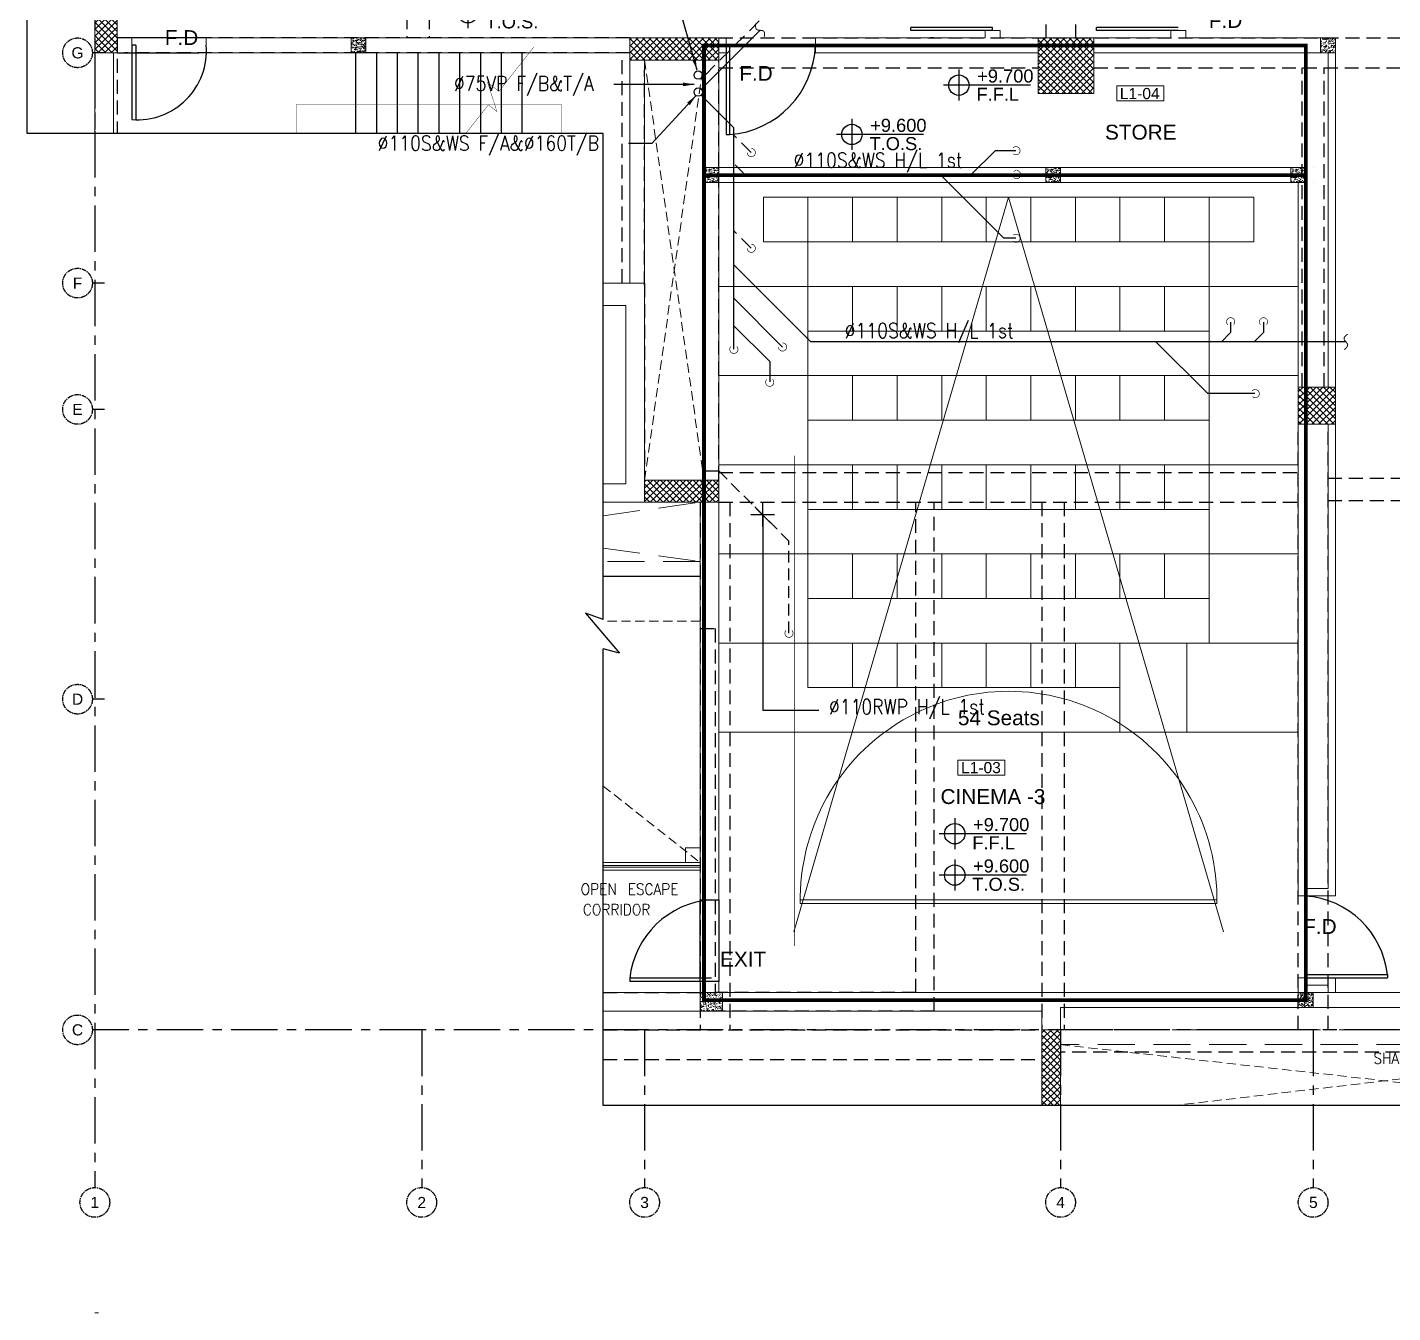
# Model space of a CAD drawing. Header units: millimetres. Extents: x 120409 to 293413, y 279268 to 473550.
# Drawn here: x 123399 to 141779, y 330562 to 347863 of the extents above; entities that cross this region are included whole.
import ezdxf
from ezdxf.enums import TextEntityAlignment as Align

# ---------------------------------------------------------------- set-up
doc = ezdxf.new("R2010")
doc.units = ezdxf.units.MM
doc.header["$LTSCALE"] = 50
doc.header["$MEASUREMENT"] = 0
for name, pattern in [('BASE PLANS-J 2-4-16$0$CENTER', [2, 1.25, -0.25, 0.25, -0.25]), ('BASE PLANS-J 2-4-16$0$HIDDENX2', [0.75, 0.5, -0.25]), ('DASHED2', [9.525, 6.35, -3.175]), ('FF$0$HIDDEN2', [0.1875, 0.125, -0.0625]), ('HIDDEN', [0.375, 0.25, -0.125]), ('HIDDEN2', [4.7625, 3.175, -1.5875])]:
    doc.linetypes.add(name, pattern=pattern)
for name, color, linetype, lineweight in [('A-LEASING LINE', 255, 'DASHED2', 9), ('A-LEASING NUMBER', 255, 'Continuous', 9), ('BASE PLANS-J 2-4-16$0$A-BLOCK', 255, 'Continuous', 18), ('BASE PLANS-J 2-4-16$0$A-CINEMA DETAILS', 255, 'Continuous', 13), ('BASE PLANS-J 2-4-16$0$A-Concrete post &encasement added 28-3-2011', 255, 'Continuous', 5), ('BASE PLANS-J 2-4-16$0$A-HIDDEN', 8, 'BASE PLANS-J 2-4-16$0$HIDDENX2', 9), ('BASE PLANS-J 2-4-16$0$A-LOUVERS', 255, 'Continuous', 5), ('BASE PLANS-J 2-4-16$0$S-COL', 255, 'Continuous', 20)]:
    doc.layers.add(name, color=color, linetype=linetype, lineweight=lineweight)
for name, color, linetype in [('A-LEVEL', 255, 'Continuous'), ('A-TEXT', 255, 'Continuous'), ('BASE PLANS-J 2-4-16$0$150120', 255, 'Continuous'), ('BASE PLANS-J 2-4-16$0$A-AXIS', 255, 'Continuous'), ('BASE PLANS-J 2-4-16$0$A-DOOR', 255, 'Continuous'), ('BASE PLANS-J 2-4-16$0$A-TEXT', 255, 'Continuous'), ('BASE PLANS-J 2-4-16$0$Axis', 8, 'BASE PLANS-J 2-4-16$0$CENTER'), ('BASE PLANS-J 2-4-16$0$ELEV.', 252, 'Continuous'), ('BASE PLANS-J 2-4-16$0$FD', 255, 'Continuous'), ('BASE PLANS-J 2-4-16$0$S-COL-HAT', 8, 'Continuous'), ('BASE PLANS-J 2-4-16$0$stair', 8, 'Continuous'), ('DIM', 255, 'Continuous'), ('FF$0$A-CONCRETE HIDDEN', 8, 'FF$0$HIDDEN2'), ('OUT RETAIL', 253, 'Continuous'), ('P-PIPE-DRA', 40, 'Continuous'), ('P-PIPE-DRA-TXT', 181, 'Continuous'), ('P-PIPE-RW', 80, 'Continuous'), ('P-VP-TXT', 181, 'Continuous')]:
    doc.layers.add(name, color=color, linetype=linetype)
doc.styles.add('ARIAL', font='ARIALUNI.TTF')
doc.styles.add('BASE PLANS-J 2-4-16$0$ARIAL', font='ARIALUNI.TTF')
doc.styles.add('BASE PLANS-J 2-4-16$0$style1', font='arial.ttf')
doc.styles.add('ROMANS', font='ROMANS.shx', dxfattribs={"width": 0.9})
doc.styles.add('SS', font='romand.shx', dxfattribs={"width": 0.85, "height": 200})
doc.styles.get("Standard").update_dxf_attribs({"font": 'arial.ttf'})
doc.styles.add('VK', font='arial.ttf', dxfattribs={"width": 0.8})
doc.dimstyles.new('1-100', dxfattribs={"dimtxt": 150, "dimasz": 150, "dimexe": 0.16, "dimexo": 0.0625, "dimgap": 0.05, "dimtad": 3, "dimzin": 0, "dimdsep": 46, "dimtxsty": 'Standard', "dimcen": 0.09, "dimclrd": 1, "dimclre": 256, "dimclrt": 2, "dimadec": 0, "dimazin": 0, "dimtfac": 1, "dimtofl": 0, "dimtmove": 2, "dimatfit": 2, "dimfxl": 1, "dimtolj": 1, "dimtzin": 0, "dimlwd": -1, "dimarcsym": 0})
doc.dimstyles.new('DIM-100', dxfattribs={"dimscale": 150, "dimtxt": 2, "dimasz": 0.2, "dimexe": 0.75, "dimexo": 0.5, "dimgap": 0.5, "dimtad": 1, "dimdec": 0, "dimzin": 11, "dimdsep": 46, "dimtxsty": 'ARIAL', "dimblk": 'R', "dimcen": 2.5, "dimdle": 1, "dimclrd": 256, "dimclre": 256, "dimclrt": 1, "dimazin": 0, "dimtfac": 1, "dimtdec": 0, "dimtix": 1, "dimtmove": 2, "dimatfit": 3, "dimldrblk": 'R', "dimtolj": 1, "dimtzin": 3, "dimlwd": -1, "dimlwe": 13, "dimarcsym": 0})
pattern_1 = [(135, (115077.23, 45947.435), (-44.194174, -44.194174), []), (225, (115077.23, 45947.435), (44.194174, -44.194174), [])]
pattern_2 = [(140, (115077.23, 45947.435), (6.275213, 71.726018), [7.5, -82.5]), (85, (115077.23, 45947.435), (-75.219213, -13.875133), [6, -66]), (190.451444, (115077.75, 45953.41), (-68.943999, 57.850885), [6.37402, -70.114211]), (136.1842, (115057.23, 45947.435), (16.551928, 106.724133), [11.25, -123.75]), (186.635635, (115058.61, 45956.33), (-97.41186, 93.466195), [9.561034, -105.171376]), (81.184164, (115057.23, 45947.44), (-97.41186, 93.466195), [9, -99]), (111, (115062.23, 45957.435), (40.261889, 59.690705), [7.5, -82.5]), (56, (115062.23, 45957.435), (-72.515005, 24.331533), [6, -66]), (161.451445, (115065.585, 45962.41), (-32.253115, 84.022238), [6.374019, -70.114211]), (127.5, (115077.23, 45947.435), (-33.2893854, 1.2159855), [0, -65.2, 0, -67, 0, -66.25]), (97.5, (115077.23, 45947.435), (-39.441171, 26.3069537), [0, -38.2, 0, -63.7, 0, -25.25]), (57.5, (115077.23, 45925.135), (2.2554872, 53.3822436), [0, -25, 0, -78, 0, -103.5]), (47.5, (115077.23, 45915.135), (-10.010498, 58.318617), [0, -32.5, 0, -51.8, 0, -73.5])]

# ---------------------------------------------------------------- blocks, each defined once
blk = doc.blocks.new('BASE PLANS-J 2-4-16$0$ax-new')
at = {"layer": 'BASE PLANS-J 2-4-16$0$Axis', "ltscale": 10}
for p, q in [((-139622, 419318), (-139622, 393099)), ((-139494, 408373), (-139655, 408373)), ((-139494, 405273), (-139655, 405273)), ((-139494, 403573), (-139655, 403573)), ((-139494, 399673), (-139655, 399673)), ((-109164, 395223), (-139655, 395223)), ((-135222, 395223), (-135222, 393099)), ((-132222, 395223), (-132222, 393099)), ((-126622, 395223), (-126622, 393099)), ((-123222, 395223), (-123222, 393099))]:
    blk.add_line(p, q, dxfattribs=at)
at = {"layer": 'BASE PLANS-J 2-4-16$0$Axis'}
for centre in [(-139855, 408373), (-139855, 405273), (-139855, 403573), (-139855, 399673), (-139855, 395222), (-139622, 392899), (-135222, 392899), (-132222, 392899), (-126622, 392899), (-123222, 392899)]:
    blk.add_circle(centre, 200, dxfattribs=at)
at = {"layer": 'BASE PLANS-J 2-4-16$0$Axis', "style": 'BASE PLANS-J 2-4-16$0$style1'}
for s, p in [('G', (-139855, 408373)), ('F', (-139855, 405273)), ('E', (-139855, 403573)), ('D', (-139855, 399673)), ('C', (-139855, 395222)), ('1', (-139622, 392899)), ('2', (-135222, 392899)), ('3', (-132222, 392899)), ('4', (-126622, 392899)), ('5', (-123219, 392899))]:
    blk.add_text(s, height=150, dxfattribs=at).set_placement(p, align=Align.MIDDLE)
blk = doc.blocks.new('LEASING')
at = {"layer": 'A-LEASING NUMBER'}
blk.add_lwpolyline([(271, 87), (799, 87), (799, 255), (271, 255)], close=True, dxfattribs=at)
at = {"layer": 'A-LEASING NUMBER', "style": 'ARIAL'}
blk.add_attdef('4TH-01', text='', height=100, dxfattribs=at).set_placement((530, 170), align=Align.MIDDLE_CENTER)
blk = doc.blocks.new('HK')
for points in [[(0, 17.8), (0, -17.8)], [(82.2, 0), (-17.8, 0)]]:
    blk.add_lwpolyline(points)
blk.add_circle((0, 0), 11.7)
at = {"style": 'VK'}
for tag, p in [('REL', (21, 3)), ('APS', (20.2, -18))]:
    blk.add_attdef(tag, p, '', height=15, dxfattribs=at)
blk = doc.blocks.new('A$C15096C43')
at = {"layer": 'FF$0$A-CONCRETE HIDDEN', "ltscale": 30}
for p, q in [((12400, 600), (12400, -8300)), ((12800, 600), (12800, -8300)), ((3800, -400), (3800, -8300)), ((4100, -400), (4100, -8300)), ((6799, -8300), (-100, -8300)), ((-100, -8300), (-100, -9584)), ((7999, -8300), (20199, -8300)), ((-400, -8500), (-400, -9584)), ((6799, -8500), (-1, -8500)), ((6700, -11600), (6700, -8500)), ((7798, -14250), (7798, -8600)), ((7998, -14250), (7998, -8600)), ((7000, -11629), (7000, -8729)), ((7999, -8700), (12300, -8700)), ((13050, -8700), (20199, -8700)), ((15850, -13000), (15850, -8700)), ((16150, -13000), (16150, -8700)), ((7000, -11600), (7000, -14200)), ((15800, -21650), (15800, -13600)), ((16200, -21650), (16200, -13600)), ((7999, -14150), (15800, -14150)), ((16200, -14225), (21100, -14225)), ((7750, -14550), (7750, -21650)), ((7999, -14550), (15800, -14550)), ((8150, -14550), (8150, -21650)), ((10650, -21150), (10650, -14550, 0)), ((10900, -21400), (10900, -14550, 0)), ((12349, -14550), (12349, -21650)), ((12650, -14550), (12650, -21650)), ((16200, -14525), (21100, -14525)), ((7750, -16250), (7750, -21150)), ((7750, -16250), (7950, -16250)), ((7950, -16250), (7950, -21150)), ((6443, -21150), (7750, -21150)), ((6443, -21150), (7750, -21150)), ((10650, -21150), (7950, -21150)), ((10900, -21400), (7750, -21400)), ((6443, -21650), (12299, -21650)), ((21101, -21650), (12600, -21650)), ((6443, -22050), (12350, -22050)), ((21101, -21950), (12600, -21950))]:
    blk.add_line(p, q, dxfattribs=at)
blk = doc.blocks.new('*U94')
at = {"layer": 'P-PIPE-DRA', "color": 142, "const_width": 0.00846}
blk.add_lwpolyline([(-0.039, 0.039, 2.414214), (0.039, 0.039)], format="xyb", dxfattribs=at)
blk = doc.blocks.new('R')
for p, q in [((-1.05, 0), (1.05, 0)), ((0, -1.05), (0, 1.05))]:
    blk.add_line(p, q)
at = {"color": 4, "lineweight": 13}
blk.add_line((-0.71, -0.71), (0.71, 0.71), dxfattribs=at)
blk = doc.blocks.new('*U80')
at = {"layer": 'P-PIPE-DRA', "color": 1, "const_width": 0.02}
blk.add_lwpolyline([(-0.035, -0.165), (-0.013, -0.144), (0.007, -0.124), (0.016, -0.114), (0.023, -0.104), (0.029, -0.094), (0.034, -0.083), (0.036, -0.073), (0.037, -0.063), (0.035, -0.052), (0.03, -0.042), (0.024, -0.031), (0.017, -0.021), (0, 0.001), (-0.018, 0.022), (-0.025, 0.032), (-0.032, 0.042), (-0.036, 0.053), (-0.039, 0.063), (-0.039, 0.073), (-0.036, 0.083), (-0.031, 0.093), (-0.025, 0.102), (-0.017, 0.112), (-0.008, 0.122), (0.013, 0.141), (0.037, 0.16)], dxfattribs=at)
blk = doc.blocks.new('*U95')
at = {"layer": 'P-PIPE-DRA', "color": 1, "const_width": 0.02}
blk.add_lwpolyline([(-0.091, 0.142), (-0.093, 0.112), (-0.093, 0.083), (-0.092, 0.07), (-0.09, 0.057), (-0.087, 0.045), (-0.083, 0.035), (-0.077, 0.026), (-0.07, 0.018), (-0.061, 0.012), (-0.051, 0.008), (-0.039, 0.005), (-0.026, 0.003), (0.001, 0), (0.028, -0.003), (0.041, -0.005), (0.052, -0.007), (0.063, -0.011), (0.072, -0.017), (0.079, -0.024), (0.084, -0.033), (0.088, -0.043), (0.09, -0.055), (0.091, -0.067), (0.092, -0.081), (0.09, -0.109), (0.087, -0.139)], dxfattribs=at)
blk = doc.blocks.new('*U96')
at = {"layer": 'P-PIPE-DRA', "color": 142, "const_width": 0.00846}
blk.add_lwpolyline([(0.039, -0.039, 2.414214), (-0.039, -0.039)], format="xyb", dxfattribs=at)
blk = doc.blocks.new('110 DR RISER OPEN')
at = {"layer": 'P-PIPE-DRA', "color": 142, "const_width": 0.00846}
blk.add_lwpolyline([(-0.039, -0.039, 2.414214), (-0.039, 0.039)], format="xyb", dxfattribs=at)
blk = doc.blocks.new('*U97')
at = {"layer": 'P-PIPE-DRA', "color": 142, "const_width": 0.00846}
blk.add_lwpolyline([(-0.055, 0, 2.414214), (0, 0.055)], format="xyb", dxfattribs=at)
blk = doc.blocks.new('*U101')
at = {"layer": 'P-PIPE-DRA', "color": 142, "const_width": 0.00846}
blk.add_lwpolyline([(-0.055, 0, 2.414214), (0, 0.055)], format="xyb", dxfattribs=at)
blk = doc.blocks.new('*U99')
at = {"layer": 'P-PIPE-DRA', "color": 142, "const_width": 0.00846}
blk.add_lwpolyline([(-0.039, -0.039, 2.414214), (-0.039, 0.039)], format="xyb", dxfattribs=at)
blk = doc.blocks.new('*U100')
at = {"layer": 'P-PIPE-DRA', "color": 142, "const_width": 0.00846}
blk.add_lwpolyline([(-0.039, -0.039, 2.414214), (-0.039, 0.039)], format="xyb", dxfattribs=at)
blk = doc.blocks.new('*U98')
at = {"layer": 'P-PIPE-DRA', "color": 142, "const_width": 0.00846}
blk.add_lwpolyline([(-0.039, -0.039, 2.414214), (-0.039, 0.039)], format="xyb", dxfattribs=at)

msp = doc.modelspace()

# ---------------------------------------------------------------- hatches: boundary and pattern name
at = {"layer": 'BASE PLANS-J 2-4-16$0$A-Concrete post &encasement added 28-3-2011', "ltscale": 15}
h = msp.add_hatch(dxfattribs=at)
h.set_pattern_fill('AR-CONC', color=256, scale=10, angle=90)
h.set_pattern_definition([(140, (105727.1, 47692.434), (6.275213, 71.726018), [7.5, -82.5]), (85, (105727.1, 47692.434), (-75.219213, -13.875133), [6, -66]), (190.451444, (105727.62, 47698.41), (-68.943999, 57.850885), [6.37402, -70.114211]), (136.1842, (105707.1, 47692.43), (16.551928, 106.724133), [11.25, -123.75]), (186.635635, (105708.48, 47701.33), (-97.41186, 93.466195), [9.561034, -105.171376]), (81.184164, (105707.1, 47692.43), (-97.41186, 93.466195), [9, -99]), (111, (105712.1, 47702.434), (40.261889, 59.690705), [7.5, -82.5]), (56, (105712.1, 47702.434), (-72.515005, 24.331533), [6, -66]), (161.451445, (105715.454, 47707.41), (-32.253115, 84.022238), [6.374019, -70.114211]), (127.5, (105727.1, 47692.434), (-33.2893854, 1.2159855), [0, -65.2, 0, -67, 0, -66.25]), (97.5, (105727.1, 47692.434), (-39.441171, 26.3069537), [0, -38.2, 0, -63.7, 0, -25.25]), (57.5, (105727.1, 47670.134), (2.2554872, 53.3822436), [0, -25, 0, -78, 0, -103.5]), (47.5, (105727.1, 47660.134), (-10.010498, 58.318617), [0, -32.5, 0, -51.8, 0, -73.5])])
h.paths.add_polyline_path([(127758, 347721), (127958, 347721), (127958, 347521), (127758, 347521)])
h = msp.add_hatch(dxfattribs=at)
h.set_pattern_fill('AR-CONC', color=256, scale=10, angle=90)
h.set_pattern_definition([(140, (115377.2, 45947.436), (6.275213, 71.726018), [7.5, -82.5]), (85, (115377.2, 45947.436), (-75.219213, -13.875133), [6, -66]), (190.451444, (115377.725, 45953.41), (-68.943999, 57.850885), [6.37402, -70.114211]), (136.1842, (115357.2, 45947.436), (16.551928, 106.724133), [11.25, -123.75]), (186.635635, (115358.58, 45956.33), (-97.41186, 93.466195), [9.561034, -105.171376]), (81.184164, (115357.2, 45947.44), (-97.41186, 93.466195), [9, -99]), (111, (115362.2, 45957.436), (40.261889, 59.690705), [7.5, -82.5]), (56, (115362.2, 45957.436), (-72.515005, 24.331533), [6, -66]), (161.451445, (115365.56, 45962.41), (-32.253115, 84.022238), [6.374019, -70.114211]), (127.5, (115377.202, 45947.436), (-33.2893854, 1.2159855), [0, -65.2, 0, -67, 0, -66.25]), (97.5, (115377.202, 45947.436), (-39.441171, 26.3069537), [0, -38.2, 0, -63.7, 0, -25.25]), (57.5, (115377.202, 45925.136), (2.2554872, 53.3822436), [0, -25, 0, -78, 0, -103.5]), (47.5, (115377.2, 45915.136), (-10.010498, 58.318617), [0, -32.5, 0, -51.8, 0, -73.5])])
h.paths.add_polyline_path([(140808, 347721), (141008, 347721), (141008, 347521), (140808, 347521)])
h = msp.add_hatch(dxfattribs=at)
h.set_pattern_fill('AR-CONC', color=256, scale=10, angle=90)
h.set_pattern_definition([(140, (110477.19, 45947.435), (6.275213, 71.726018), [7.5, -82.5]), (85, (110477.19, 45947.435), (-75.219213, -13.875133), [6, -66]), (190.451444, (110477.71, 45953.41), (-68.943999, 57.850885), [6.37402, -70.114211]), (136.1842, (110457.19, 45947.435), (16.551928, 106.724133), [11.25, -123.75]), (186.635635, (110458.57, 45956.33), (-97.41186, 93.466195), [9.561034, -105.171376]), (81.184164, (110457.19, 45947.44), (-97.41186, 93.466195), [9, -99]), (111, (110462.19, 45957.435), (40.261889, 59.690705), [7.5, -82.5]), (56, (110462.19, 45957.435), (-72.515005, 24.331533), [6, -66]), (161.451445, (110465.544, 45962.41), (-32.253115, 84.022238), [6.374019, -70.114211]), (127.5, (110477.19, 45947.435), (-33.2893854, 1.2159855), [0, -65.2, 0, -67, 0, -66.25]), (97.5, (110477.19, 45947.435), (-39.441171, 26.3069537), [0, -38.2, 0, -63.7, 0, -25.25]), (57.5, (110477.19, 45925.135), (2.2554872, 53.3822436), [0, -25, 0, -78, 0, -103.5]), (47.5, (110477.19, 45915.135), (-10.010498, 58.318617), [0, -32.5, 0, -51.8, 0, -73.5])])
h.paths.add_polyline_path([(132508, 345976), (132708, 345976), (132708, 345776), (132508, 345776)])
h = msp.add_hatch(dxfattribs=at)
h.set_pattern_fill('AR-CONC', color=256, scale=10, angle=90)
h.set_pattern_definition(pattern_2)
h.paths.add_polyline_path([(137108, 345976), (137308, 345976), (137308, 345776), (137108, 345776)])
h = msp.add_hatch(dxfattribs=at)
h.set_pattern_fill('AR-CONC', color=256, scale=10, angle=90)
h.set_pattern_definition([(140, (118376.77, 45947.41), (6.275213, 71.726018), [7.5, -82.5]), (85, (118376.77, 45947.41), (-75.219213, -13.875133), [6, -66]), (190.451444, (118377.29, 45953.384), (-68.943999, 57.850885), [6.37402, -70.114211]), (136.1842, (118356.77, 45947.41), (16.551928, 106.724133), [11.25, -123.75]), (186.635635, (118358.15, 45956.3), (-97.41186, 93.466195), [9.561034, -105.171376]), (81.184164, (118356.77, 45947.41), (-97.41186, 93.466195), [9, -99]), (111, (118361.77, 45957.41), (40.261889, 59.690705), [7.5, -82.5]), (56, (118361.77, 45957.41), (-72.515005, 24.331533), [6, -66]), (161.451445, (118365.125, 45962.38), (-32.253115, 84.022238), [6.374019, -70.114211]), (127.5, (118376.77, 45947.407), (-33.2893854, 1.2159855), [0, -65.2, 0, -67, 0, -66.25]), (97.5, (118376.77, 45947.407), (-39.441171, 26.3069537), [0, -38.2, 0, -63.7, 0, -25.25]), (57.5, (118376.77, 45925.107), (2.2554872, 53.3822436), [0, -25, 0, -78, 0, -103.5]), (47.5, (118376.77, 45915.107), (-10.010498, 58.318617), [0, -32.5, 0, -51.8, 0, -73.5])])
h.paths.add_polyline_path([(140408, 345975), (140608, 345975), (140608, 345775), (140408, 345775)])
h = msp.add_hatch(dxfattribs=at)
h.set_pattern_fill('AR-CONC', color=256, scale=10, angle=90)
h.set_pattern_definition(pattern_2)
h.paths.add_polyline_path([(132458, 334870), (132758, 334870), (132758, 334621), (132458, 334621)])
h = msp.add_hatch(dxfattribs=at)
h.set_pattern_fill('AR-CONC', color=256, scale=10, angle=90)
h.set_pattern_definition(pattern_2)
h.paths.add_polyline_path([(140508, 334871), (140708, 334871), (140708, 334671), (140508, 334671)])
at = {"layer": 'BASE PLANS-J 2-4-16$0$S-COL-HAT', "ltscale": 15}
h = msp.add_hatch(dxfattribs=at)
h.set_pattern_fill('ANSI37', color=256, scale=500, angle=90)
h.set_pattern_definition(pattern_1)
h.paths.add_polyline_path([(124608, 348321), (124308, 348321), (124308, 347521), (124608, 347521)])
h = msp.add_hatch(dxfattribs=at)
h.set_pattern_fill('ANSI37', color=256, scale=500, angle=90)
h.set_pattern_definition(pattern_1)
h.paths.add_polyline_path([(131508, 347721), (131508, 347421), (132708, 347421), (132708, 347721)])
h = msp.add_hatch(dxfattribs=at)
h.set_pattern_fill('ANSI37', color=256, scale=500, angle=90)
h.set_pattern_definition(pattern_1)
h.paths.add_polyline_path([(137758, 347721), (137008, 347721), (137008, 346971), (137758, 346971)])
h = msp.add_hatch(dxfattribs=at)
h.set_pattern_fill('ANSI37', color=256, scale=500, angle=90)
h.set_pattern_definition([(135, (115076.76, 49972.377), (-44.194174, -44.194174), []), (225, (115076.76, 49972.377), (44.194174, -44.194174), [])])
h.paths.add_polyline_path([(141008, 343020), (140508, 343020), (140508, 342520), (141008, 342520)])
h = msp.add_hatch(dxfattribs=at)
h.set_pattern_fill('ANSI37', color=256, scale=500, angle=90)
h.set_pattern_definition([(135, (115077.23, 45897.01), (-44.194174, -44.194174), []), (225, (115077.23, 45897.01), (44.194174, -44.194174), [])])
h.paths.add_polyline_path([(132707, 341770), (131708, 341770), (131708, 341470), (132707, 341470)])
h = msp.add_hatch(dxfattribs=at)
h.set_pattern_fill('ANSI37', color=256, scale=500, angle=90)
h.set_pattern_definition(pattern_1)
h.paths.add_polyline_path([(137058, 333350), (137308, 333350), (137308, 334370), (137058, 334370)])

# ---------------------------------------------------------------- linework, layer by layer
at = {"layer": 'A-LEASING LINE', "const_width": 50, "elevation": 0}
for points in [[(132508, 345875), (140608, 345875), (140608, 347618), (132508, 347618)], [(140608, 345875), (132508, 345875), (132508, 334770), (140608, 334770)]]:
    msp.add_lwpolyline(points, close=True, dxfattribs=at)
at = {"layer": 'BASE PLANS-J 2-4-16$0$150120', "const_width": 10}
msp.add_lwpolyline([(133729, 342098), (133729, 335498)], dxfattribs=at)
at = {"layer": 'BASE PLANS-J 2-4-16$0$A-BLOCK'}
for p, q in [((124308, 347771), (124308, 352020)), ((136493, 347821), (136293, 347821)), ((136293, 347821), (136293, 347721)), ((136493, 347721), (136493, 347821)), ((131508, 347721), (125808, 347721)), ((125808, 347721), (125808, 347521)), ((126208, 347721), (131508, 347721)), ((132808, 347721), (132708, 347721)), ((132808, 347721), (132808, 347521)), ((136293, 347721), (134008, 347721)), ((134008, 347721), (134008, 347521)), ((138793, 347721), (136493, 347721)), ((138993, 347721), (140708, 347721)), ((140708, 347721), (141008, 347721)), ((141008, 336173), (141008, 347721)), ((124308, 347491), (124308, 346436)), ((124558, 347521), (124558, 346436)), ((124608, 347521), (124658, 347521)), ((124608, 347521), (124658, 347521)), ((124608, 347521), (124658, 347521)), ((125808, 347521), (131508, 347521)), ((126208, 347521), (131508, 347521)), ((131508, 347521), (131508, 344421)), ((131708, 347421), (131708, 344421)), ((132508, 347421), (132508, 341770, 0)), ((132708, 347521), (132808, 347521)), ((132708, 347421), (132708, 345976)), ((134008, 347521), (137008, 347521)), ((137758, 347521), (140808, 347521)), ((140608, 343020), (140608, 347521)), ((140908, 343020), (140908, 347521)), ((140508, 345976), (132708, 345976)), ((140708, 345974), (140708, 345974)), ((132708, 339123), (132708, 345776)), ((132708, 338995), (132708, 345776)), ((132708, 345776), (140508, 345776)), ((140508, 343020), (140508, 345776)), ((140708, 345774), (140708, 345774)), ((133908, 341531), (133908, 344975)), ((139307, 339575), (139307, 344975)), ((131151, 344420), (131508, 344420)), ((132708, 344375), (140508, 344375)), ((133907, 339575), (133907, 344375)), ((132708, 343175), (140508, 343175)), ((140508, 336173), (140508, 342520)), ((140608, 336273), (140608, 342520)), ((140908, 336273), (140908, 342520)), ((132708, 341975), (140508, 341975)), ((132458, 336120), (132458, 341470, 0)), ((136483, 340775), (132708, 340775)), ((139307, 340775), (140508, 340775)), ((132708, 338995), (132708, 340620)), ((136483, 339575), (132708, 339575)), ((139008, 339575), (140508, 339575)), ((132708, 336120), (132708, 338995)), ((132708, 338270), (132708, 338545)), ((140507, 338375), (132708, 338375)), ((141008, 336173), (140508, 336173)), ((140908, 336273), (140608, 336273)), ((132708, 336120), (132458, 336120)), ((140508, 334871), (140508, 335071)), ((140708, 335071), (140508, 335071)), ((140708, 335071), (141008, 335071)), ((141008, 335071), (141008, 334871)), ((132458, 334870), (132458, 335020)), ((132708, 335020), (132458, 335020)), ((132708, 334870), (132708, 335020)), ((140608, 334871), (140608, 334971)), ((140608, 334971), (140908, 334971)), ((140908, 334971), (140908, 334871)), ((132458, 334870), (131151, 334870)), ((140508, 334871), (132708, 334871)), ((140708, 334871), (145008, 334871)), ((137058, 334621), (131151, 334621)), ((137058, 334621), (137058, 333350)), ((137308, 334671), (145808, 334671)), ((137308, 334671), (137308, 334370)), ((144429, 334671), (141697, 334671)), ((124308, 330562), (124358, 330562))]:
    msp.add_line(p, q, dxfattribs=at)
for points in [[(138993, 347721), (138993, 347821), (138793, 347821), (138793, 347721)], [(124608, 347521), (124808, 347521), (124808, 347721), (124608, 347721)], [(130808, 347721), (130708, 347721)], [(133803, 336071), (133803, 336121), (139412, 336121), (139412, 336071), (133803, 336071)]]:
    msp.add_lwpolyline(points, dxfattribs=at)
at = {"layer": 'BASE PLANS-J 2-4-16$0$A-CINEMA DETAILS'}
for p, q in [((136608, 345575), (133716, 335689)), ((136608, 345575), (139500, 335689)), ((139908, 344975), (133308, 344975)), ((139308, 343775), (133908, 343775)), ((139308, 342575), (133908, 342575)), ((139308, 341375), (133908, 341375)), ((139308, 340175), (133908, 340175)), ((138108, 338975), (133908, 338975))]:
    msp.add_line(p, q, dxfattribs=at)
for points in [[(133308, 344975), (133308, 345575), (139908, 345575)], [(133908, 345575), (133908, 344975)], [(134508, 345575), (134508, 344975)], [(135108, 345575), (135108, 344975)], [(135708, 345575), (135708, 344975)], [(136308, 345575), (136308, 344975)], [(136908, 345575), (136908, 344975)], [(137508, 345575), (137508, 344975)], [(138108, 345575), (138108, 344975)], [(138708, 345575), (138708, 344975)], [(139308, 345575), (139308, 344975)], [(139908, 345575), (139908, 344975)], [(133908, 343775), (133908, 344375), (139308, 344375)], [(134508, 344375), (134508, 343775)], [(135108, 344375), (135108, 343775)], [(135708, 344375), (135708, 343775)], [(136308, 344375), (136308, 343775)], [(136908, 344375), (136908, 343775)], [(137508, 344375), (137508, 343775)], [(138108, 344375), (138108, 343775)], [(138708, 344375), (138708, 343775)], [(139308, 344375), (139308, 343775)], [(133908, 342575), (133908, 343175), (139308, 343175)], [(134508, 343175), (134508, 342575)], [(135108, 343175), (135108, 342575)], [(135708, 343175), (135708, 342575)], [(136308, 343175), (136308, 342575)], [(136908, 343175), (136908, 342575)], [(137508, 343175), (137508, 342575)], [(138108, 343175), (138108, 342575)], [(138708, 343175), (138708, 342575)], [(139308, 343175), (139308, 342575)], [(133908, 341375), (133908, 341975), (139308, 341975)], [(134508, 341975), (134508, 341375)], [(135108, 341975), (135108, 341375)], [(135708, 341975), (135708, 341375)], [(136308, 341975), (136308, 341375)], [(136908, 341975), (136908, 341375)], [(137508, 341975), (137508, 341375)], [(138108, 341975), (138108, 341375)], [(138708, 341975), (138708, 341375)], [(139308, 341975), (139308, 341375)], [(133908, 340175), (133908, 340775), (139308, 340775)], [(134508, 340775), (134508, 340175)], [(135108, 340775), (135108, 340175)], [(135708, 340775), (135708, 340175)], [(136308, 340775), (136308, 340175)], [(136908, 340775), (136908, 340175)], [(137508, 340775), (137508, 340175)], [(138108, 340775), (138108, 340175)], [(138708, 340775), (138708, 340175)], [(139308, 340775), (139308, 340175)], [(133908, 338975), (133908, 339575), (139008, 339575)], [(134508, 339575), (134508, 338975)], [(135108, 339575), (135108, 338975)], [(135708, 339575), (135708, 338975)], [(136308, 339575), (136308, 338975)], [(136908, 339575), (136908, 338975)], [(137508, 339575), (137508, 338975)], [(139008, 339575), (139008, 338375), (138108, 338375), (138108, 339575)]]:
    msp.add_lwpolyline(points, dxfattribs=at)
msp.add_arc((136608, 336121), 2805, 358.9785, 181.0215, dxfattribs=at)
at = {"layer": 'BASE PLANS-J 2-4-16$0$A-Concrete post &encasement added 28-3-2011', "ltscale": 15}
for points in [[(127758, 347721), (127958, 347721), (127958, 347521), (127758, 347521)], [(140808, 347721), (141008, 347721), (141008, 347521), (140808, 347521)], [(137108, 345976), (137308, 345976), (137308, 345776), (137108, 345776)], [(140408, 345975), (140608, 345975), (140608, 345775), (140408, 345775)], [(132458, 334870), (132758, 334870), (132758, 334621), (132458, 334621)], [(140508, 334871), (140708, 334871), (140708, 334671), (140508, 334671)]]:
    msp.add_lwpolyline(points, close=True, dxfattribs=at)
at = {"layer": 'BASE PLANS-J 2-4-16$0$A-Concrete post &encasement added 28-3-2011', "ltscale": 15, "elevation": 0}
msp.add_lwpolyline([(132508, 345976), (132708, 345976), (132708, 345776), (132508, 345776)], close=True, dxfattribs=at)
at = {"layer": 'BASE PLANS-J 2-4-16$0$A-DOOR'}
for p, q in [((136393, 347863), (135293, 347863)), ((135293, 347821), (135293, 347863)), ((136393, 347821), (135293, 347821)), ((136393, 347821), (136393, 347863)), ((138893, 347863), (137793, 347863)), ((137793, 347821), (137793, 347863)), ((138893, 347821), (137793, 347821)), ((124808, 347621), (124808, 346621)), ((124858, 347621), (124808, 347621)), ((124858, 347621), (124858, 346621)), ((132808, 347621), (132808, 346421)), ((132851, 347621), (132851, 346421)), ((135554, 347726), (135596, 347726)), ((140608, 335114), (141708, 335114)), ((140608, 335114), (140608, 335071)), ((140608, 335071), (141708, 335071)), ((141708, 335114), (141708, 335071)), ((132608, 335063), (131508, 335063)), ((131508, 335063), (131508, 335020)), ((132608, 335020), (131508, 335020))]:
    msp.add_line(p, q, dxfattribs=at)
for points in [[(132808, 347621), (132851, 347621)], [(132808, 346421), (132851, 346421)]]:
    msp.add_lwpolyline(points, dxfattribs=at)
for centre, radius, start, end in [((124882, 347547), 929, 265.4449, 4.5552), ((132767, 347659), 1241, 273.8729, 358.2213), ((140524, 334983), 1190, 6.2863, 85.9901), ((132691, 334933), 1190, 94.0129, 173.7167)]:
    msp.add_arc(centre, radius, start, end, dxfattribs=at)
at = {"layer": 'BASE PLANS-J 2-4-16$0$A-HIDDEN', "ltscale": 5}
for p, q in [((131708, 341770), (132508, 347421)), ((131708, 347421), (132508, 341770)), ((132458, 339870, 0), (131151, 339870, 0)), ((131151, 337651), (132458, 336620)), ((137308, 334170), (144667, 333350)), ((145808, 334170), (138839, 333350))]:
    msp.add_line(p, q, dxfattribs=at)
at = {"layer": 'BASE PLANS-J 2-4-16$0$A-HIDDEN', "ltscale": 20}
for p, q in [((132458, 340671), (131151, 340671)), ((137308, 334370), (145809, 334370))]:
    msp.add_line(p, q, dxfattribs=at)
for points in [[(131151, 341289), (132458, 341471)], [(131151, 340852), (132458, 340671)], [(145809, 333350), (145809, 334170), (137308, 334170), (137308, 333350)]]:
    msp.add_lwpolyline(points, dxfattribs=at)
at = {"layer": 'BASE PLANS-J 2-4-16$0$A-LOUVERS'}
for p, q in [((132458, 336620), (131151, 336620)), ((132458, 336580), (131151, 336580)), ((132458, 336560), (131151, 336560)), ((132458, 336520), (131151, 336520))]:
    msp.add_line(p, q, dxfattribs=at)
msp.add_lwpolyline([(132258, 336620), (132458, 336620), (132458, 336820), (132258, 336820)], close=True, dxfattribs=at)
at = {"layer": 'BASE PLANS-J 2-4-16$0$ELEV.'}
for p, q in [((125808, 347720), (124608, 347721)), ((124608, 347521), (125708, 347521)), ((132458, 340471), (131151, 340471))]:
    msp.add_line(p, q, dxfattribs=at)
msp.add_lwpolyline([(132458, 336120), (132708, 336120), (132708, 335020), (132458, 335020)], close=True, dxfattribs=at)
at = {"layer": 'BASE PLANS-J 2-4-16$0$S-COL', "ltscale": 15}
for points in [[(124308, 347521), (124608, 347521), (124608, 348321), (124308, 348321)], [(131508, 347721), (131508, 347421), (132708, 347421), (132708, 347721)], [(140508, 342520), (141008, 342520), (141008, 343020), (140508, 343020)], [(132707, 341470), (132707, 341770), (131708, 341770), (131708, 341470)]]:
    msp.add_lwpolyline(points, close=True, dxfattribs=at)
at = {"layer": 'BASE PLANS-J 2-4-16$0$S-COL', "ltscale": 15, "elevation": 0}
msp.add_lwpolyline([(137008, 346971), (137758, 346971), (137758, 347721), (137008, 347721)], close=True, dxfattribs=at)
at = {"layer": 'BASE PLANS-J 2-4-16$0$S-COL', "ltscale": 15}
for points in [[(131151, 344420), (131708, 344420), (131708, 341470), (131151, 341470)], [(131151, 341720), (131458, 341720), (131458, 344121), (131151, 344121)], [(137308, 333350), (137308, 334370), (137058, 334370), (137058, 333350)]]:
    msp.add_lwpolyline(points, dxfattribs=at)
at = {"layer": 'BASE PLANS-J 2-4-16$0$stair'}
for p, q in [((127818, 347520), (127818, 346436)), ((128098, 347520), (128098, 346436)), ((128378, 347520), (128378, 346436)), ((128658, 347520), (128658, 346436)), ((128938, 347520), (128938, 346436)), ((129218, 347520), (129218, 346436)), ((129498, 347520), (129498, 346683)), ((129778, 347520), (129778, 347039)), ((130058, 347520), (130058, 346436))]:
    msp.add_line(p, q, dxfattribs=at)
at = {"layer": 'BASE PLANS-J 2-4-16$0$stair', "const_width": 5}
for points in [[(129304, 346436), (129606, 346820), (129721, 346729), (129595, 347121), (129748, 347001), (130217, 347598)], [(130588, 346825), (127017, 346825), (127017, 346436)], [(130588, 346436), (130588, 346825)]]:
    msp.add_lwpolyline(points, dxfattribs=at)
at = {"layer": 'BASE PLANS-J 2-4-16$0$stair'}
for points in [[(129778, 347039), (129778, 346436)], [(129498, 346683), (129498, 346436)]]:
    msp.add_lwpolyline(points, dxfattribs=at)
at = {"layer": 'DIM'}
for points in [[(131151, 339893), (131151, 346436), (123399, 346436), (123399, 351604)], [(131151, 339893), (130915, 339978), (131370, 339438), (131151, 339499)], [(147234, 339499), (147234, 333350), (131151, 333350), (131151, 339499)]]:
    msp.add_lwpolyline(points, dxfattribs=at)
at = {"layer": 'P-PIPE-DRA', "color": 7, "linetype": 'HIDDEN', "ltscale": 15}
for p, q in [((132523, 347220), (133408, 348106)), ((133145, 346177), (132910, 346412)), ((133060, 345881, 0), (132910, 346031, 0)), ((133145, 344889), (132910, 345124))]:
    msp.add_line(p, q, dxfattribs=at)
at = {"layer": 'P-PIPE-DRA', "color": 7}
for p, q in [((132470, 347030), (133263, 347823)), ((132470, 346951), (132910, 346511)), ((139597, 343754), (139474, 343630)), ((140040, 343754), (139916, 343630)), ((139924, 342933), (139289, 342933))]:
    msp.add_line(p, q, dxfattribs=at)
at = {"layer": 'P-PIPE-DRA', "linetype": 'HIDDEN', "ltscale": 15}
msp.add_line((132487, 347220), (132523, 347220), dxfattribs=at)
at = {"layer": 'P-PIPE-DRA', "color": 7, "ltscale": 15}
for p, q in [((132910, 343529), (132910, 346511)), ((136105, 345881, 0), (136426, 346202)), ((136705, 346202, 0), (136426, 346202, 0)), ((133060, 345881, 0), (136720, 345881, 0)), ((135687, 345881, 0), (136544, 345024, 0)), ((136708, 345024, 0), (136544, 345024, 0)), ((133944, 343631), (132910, 344665, 0)), ((133566, 343560), (132910, 344216)), ((133393, 343364), (132910, 343847)), ((141149, 343630, 0), (133944, 343631)), ((139289, 342933), (138591, 343631, 0)), ((133393, 343364), (133393, 343092))]:
    msp.add_line(p, q, dxfattribs=at)
at = {"layer": 'P-PIPE-DRA'}
for p, q in [((139597, 343895), (139597, 343754)), ((140040, 343895), (140040, 343754))]:
    msp.add_line(p, q, dxfattribs=at)
for centre in [(132431, 347220), (132431, 346991)]:
    msp.add_circle(centre, 56, dxfattribs=at)
at = {"layer": 'P-PIPE-RW', "color": 7, "ltscale": 10000}
msp.add_line((132491, 341892), (132707, 341892), dxfattribs=at)
at = {"layer": 'P-PIPE-RW', "color": 7, "linetype": 'HIDDEN2'}
for p in [(132707, 341892), (133652, 339707, 0)]:
    msp.add_line(p, (133652, 340947, 0), dxfattribs=at)

# ---------------------------------------------------------------- block references
at = {"layer": 'A-LEASING NUMBER'}
ref = msp.add_blockref('LEASING', (137738, 346769), dxfattribs=dict(at, xscale=1.2, yscale=1.2, zscale=1.2))
ref.add_attrib('4TH-01', 'L1-04', dxfattribs={"height": 150, "style": 'ARIAL'}).set_placement((138374, 346972), align=Align.MIDDLE_CENTER)
ref = msp.add_blockref('LEASING', (135601, 337695, 0), dxfattribs=dict(at, xscale=1.2, yscale=1.2, zscale=1.2))
ref.add_attrib('4TH-01', 'L1-03', dxfattribs={"height": 150, "style": 'ARIAL'}).set_placement((136236, 337899, 0), align=Align.MIDDLE_CENTER)
at = {"layer": 'A-LEVEL', "xscale": 11.73060000847072, "yscale": 11.73059999720977, "zscale": 17.59589999999999}
for p, values in [((129330, 348060), {'REL': '+9.600', 'APS': 'T.O.S.'}), ((135939, 347085, 0), {'REL': '+9.700', 'APS': 'F.F.L'}), ((134499, 346421), {'REL': '+9.600', 'APS': 'T.O.S.'}), ((135883, 337009, 0), {'REL': '+9.700', 'APS': 'F.F.L'}), ((135883, 336452, 0), {'REL': '+9.600', 'APS': 'T.O.S.'})]:
    msp.add_blockref('HK', p, dxfattribs=at).add_auto_attribs(values)
at = {"layer": 'BASE PLANS-J 2-4-16$0$A-AXIS'}
msp.add_blockref('BASE PLANS-J 2-4-16$0$ax-new', (263930, -60853), dxfattribs=at)
at = {"layer": 'DIM'}
msp.add_blockref('A$C15096C43', (124708, 356020), dxfattribs=at)
at = {"layer": 'P-PIPE-DRA', "xscale": 650, "yscale": 650, "zscale": 650, "rotation": 359.9994214380458}
for name, p in [('*U95', (133263, 347823)), ('*U80', (141149, 343630, 0))]:
    msp.add_blockref(name, p, dxfattribs=at)
at = {"layer": 'P-PIPE-DRA', "xscale": 1000, "yscale": 1000, "zscale": 1000}
for name, p in [('*U97', (133145, 346177)), ('*U99', (136708, 346202, 0)), ('*U100', (136716, 345881, 0)), ('*U98', (136708, 345024, 0)), ('*U101', (133145, 344889)), ('*U96', (139597, 343900)), ('*U96', (140040, 343900)), ('*U94', (132910, 343529)), ('*U97', (133566, 343560)), ('*U94', (133393, 343086, 0)), ('110 DR RISER OPEN', (139928, 342933)), ('*U94', (133652, 339707, 0))]:
    msp.add_blockref(name, p, dxfattribs=at)

# ---------------------------------------------------------------- texts
at = {"layer": 'A-TEXT', "style": 'ARIAL'}
for s, p in [('STORE', (137906, 346352)), ('54 Seats', (135926, 338469)), ('CINEMA -3', (135692, 337409))]:
    msp.add_text(s, height=200, rotation=359.9958, dxfattribs=at).set_placement(p)
at = {"layer": 'BASE PLANS-J 2-4-16$0$A-TEXT', "style": 'BASE PLANS-J 2-4-16$0$ARIAL'}
msp.add_text('EXIT', height=200, rotation=359.9958, dxfattribs=at).set_placement((132724, 335220))
at = {"layer": 'BASE PLANS-J 2-4-16$0$FD', "style": 'BASE PLANS-J 2-4-16$0$ARIAL'}
for p in [(139304, 347856), (125250, 347625), (132983, 347144), (140574, 335660)]:
    msp.add_text('F.D', height=200, rotation=0.0042, dxfattribs=at).set_placement(p)
at = {"layer": 'OUT RETAIL', "style": 'ROMANS', "width": 0.9}
for tag, p in [('OPEN', (131091, 336263)), ('ESCAPE', (131823, 336263)), ('CORRIDOR', (131332, 335987)), ('SHAFT', (141791, 333987, 0))]:
    msp.add_attdef(tag, text='ROOM', height=150, rotation=0, dxfattribs=at).set_placement(p, align=Align.MIDDLE_CENTER)
at = {"layer": 'P-PIPE-DRA-TXT', "style": 'SS', "width": 0.85}
msp.add_text('%%C110S&WS F/A&%%C160T/B', height=200, dxfattribs=at).set_placement((128115, 346203))
at = {"layer": 'P-PIPE-DRA-TXT', "ltscale": 10, "style": 'SS', "width": 0.85}
for s, p in [('%%C110S&WS H/L 1st', (133714, 345976, 0)), ('%%C110S&WS H/L 1st', (134402, 343681, 0)), ('%%C110RWP H/L 1st', (134190, 338618, 0))]:
    msp.add_text(s, height=200, dxfattribs=at).set_placement(p)
at = {"layer": 'P-VP-TXT', "style": 'SS', "width": 0.85}
msp.add_text('%%C75VP F/B&T/A', height=200, dxfattribs=at).set_placement((129142, 347008))

# ---------------------------------------------------------------- leaders
at = {"layer": 'P-PIPE-DRA'}
msp.add_leader([(133298, 341301, 0), (133298, 338671, 0), (134055, 338671, 0)], dimstyle='DIM-100', override={"dimasz": 1, "dimgap": 0.5, "dimtad": 0}, dxfattribs=at)
at = {"layer": 'P-PIPE-DRA-TXT'}
for points in [[(132414, 347288), (131795, 349468), (131389, 349468)], [(132400, 346943), (131805, 346298), (131490, 346298)]]:
    msp.add_leader(points, dimstyle='1-100', override={"dimtad": 0}, dxfattribs=at)
at = {"layer": 'P-VP-TXT'}
msp.add_leader([(132377, 347095), (131296, 347095)], dimstyle='1-100', override={"dimtad": 0}, dxfattribs=at)

doc.saveas('drawing.dxf')
